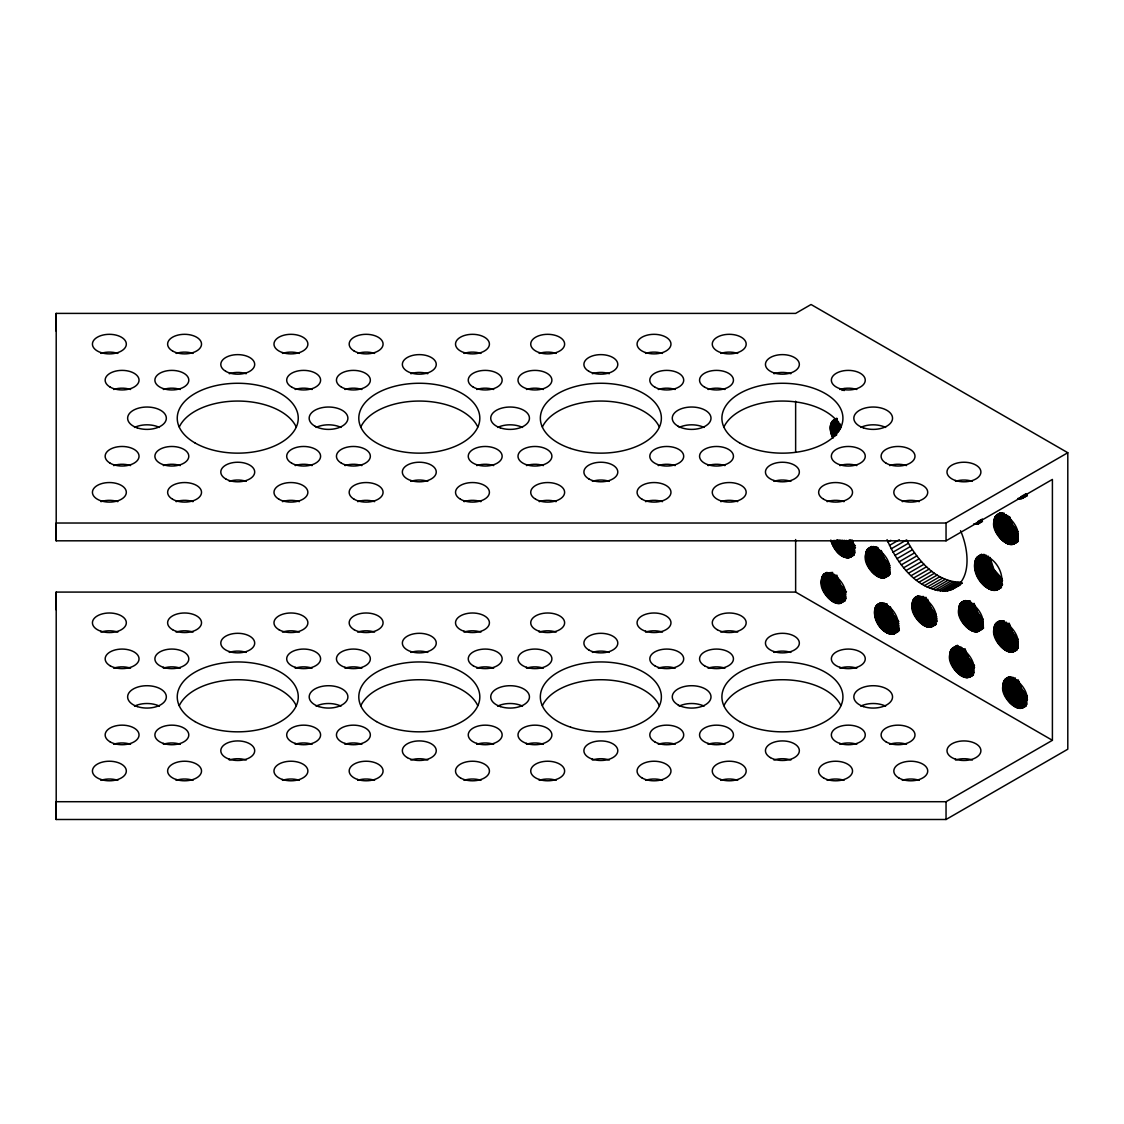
<?xml version="1.0" encoding="UTF-8"?>
<svg xmlns="http://www.w3.org/2000/svg" width="1124" height="1124" viewBox="0 0 1124 1124"><rect width="100%" height="100%" fill="white"/><g stroke="black" fill="none" stroke-linecap="round" stroke-linejoin="round"><path stroke-width="1.5" d="M56.2 819.494L56.2 592.081L795.637 592.081L1052.401 740.309L1052.401 479.414L946.043 540.813L56.2 540.813L56.2 523.025L946.043 523.025L1067.8 452.733L1067.8 749.202L946.043 819.494L56.2 819.494L56.2 801.707L946.043 801.707L1052.401 740.309M56.2 540.813L56.2 313.399L795.637 313.399L811.05 304.506L1067.8 452.733M978.582 556.001C994.164 551.996 1009.774 579.225 997.199 589.917C981.14 592.91 965.066 563.194 981.378 554.385M821.265 581.319C824.159 561.396 848.002 582.583 845.22 594.989C842.326 614.912 818.497 593.739 821.265 581.319L833.868 574.041M1002.819 686.146C1005.713 666.223 1029.542 687.396 1026.774 699.802C1023.88 719.739 1000.037 698.552 1002.819 686.146L1015.422 678.868M865.438 555.776C868.402 535.895 892.189 557.125 889.407 569.517C886.443 589.412 862.656 568.168 865.438 555.776L878.041 548.498M958.631 609.587C961.596 589.693 985.383 610.936 982.601 623.328C979.636 643.209 955.85 621.979 958.631 609.587L971.234 602.309M833.01 438.219C829.498 431.953 828.079 420.98 836.846 418.283M850.98 556.858C856.095 552.755 854.24 544.971 851.936 539.801M894.62 633.683C881.09 636.577 867.967 613.76 878.223 604.038C891.683 601.27 904.286 623.103 895.154 633.374M949.639 655.053C953.236 635.538 976.517 657.231 973.595 669.497C969.998 689.012 946.731 667.319 949.639 655.053L962.242 647.775M993.813 521.873C997.536 502.428 1020.704 524.206 1017.768 536.429C1014.059 555.888 990.89 534.111 993.813 521.873L1006.43 514.595M993.813 629.482C997.536 610.037 1020.704 631.814 1017.768 644.052C1014.059 663.497 990.89 641.72 993.813 629.482L1006.43 622.204M912.042 604.543C915.807 585.112 938.933 606.918 935.997 619.141C932.232 638.572 909.105 616.767 912.042 604.543L924.645 597.266M844.869 388.595L844.11 390.618M982.236 518.951L978.849 523.644L973.637 523.981M1026.212 494.124L1023.051 498.129L1017.838 498.48M887.047 539.632C897.331 563.925 918.111 592.306 947.406 590.859C973.159 584.157 969 549.552 960.528 530.711M841.89 390.421L844.7 388.806M832.547 420.994L836.748 418.578M832.125 421.472L836.326 419.041M831.746 421.992L837.338 418.76M831.395 422.582L837.001 419.336M831.1 423.2L836.706 419.969M830.847 423.874L836.453 420.643M830.636 424.591L837.633 420.545M830.467 425.336L837.478 421.289M830.355 426.122L837.352 422.09M830.285 426.951L838.687 422.104M830.257 427.808L838.659 422.961M830.285 428.694L838.687 423.832M830.355 429.593L840.162 423.931M830.467 430.52L840.274 424.858M830.636 431.461L840.443 425.799M830.847 432.417L840.654 426.769M831.1 433.386L840.907 427.724M831.395 434.356L839.811 429.508M831.746 435.325L838.743 431.293M832.125 436.295L836.326 433.878M832.547 437.264L836.748 434.833M850.446 557.167C841.23 559.822 834.078 549.552 831.395 541.965L834.205 540.349M831.746 542.948L837.338 539.703M832.125 543.918L839.122 539.871M832.547 544.873L840.949 540.026M833.01 545.828L842.817 540.166M833.502 546.77L844.714 540.293M834.036 547.683L846.639 540.419M834.598 548.596L850.011 539.703L854.661 545.126L839.263 554.02M835.202 549.467L850.601 540.574M835.82 550.31L851.233 541.417M836.467 551.125L851.88 542.232M837.141 551.912L852.54 543.018M837.83 552.657L853.242 543.763M838.546 553.359L853.945 544.466M839.993 554.638L855.406 545.744M840.738 555.2L854.746 547.107M841.497 555.72L855.49 547.627M842.241 556.169L854.844 548.891M843 556.577L854.198 550.114M843.745 556.928L854.942 550.465M844.489 557.223L854.296 551.561M845.22 557.462L855.027 551.8M845.951 557.63L854.352 552.783M846.653 557.757L855.055 552.896M847.341 557.799L854.352 553.767M848.016 557.799L853.622 554.568M848.662 557.729L854.268 554.497M849.28 557.602L853.481 555.172M849.885 557.406L854.268 554.877M823.962 574.041L826.772 572.425M868.164 548.526L871.465 546.531M823.513 574.476L826.309 572.861M867.278 549.425L871.901 546.517M823.091 574.954L827.292 572.523M822.712 575.488L826.913 573.057M866.899 549.959L872.505 546.714M822.375 576.064L827.981 572.833M866.562 550.535L873.573 546.489M822.08 576.696L829.076 572.65M866.267 551.153L873.264 547.121M821.827 577.371L830.229 572.523M866.014 551.828L874.416 546.981M821.616 578.087L831.423 572.425M865.803 552.544L875.61 546.882M821.461 578.846L832.659 572.369M865.649 553.303L876.846 546.84M821.349 579.633L832.547 573.17M865.536 554.09L876.734 547.627M821.279 580.462L832.491 573.999M865.466 554.919L878.069 547.641M887.974 541.951L890.784 540.321M865.466 556.661L878.069 549.383M821.293 582.204L833.896 574.926M821.363 583.117L835.371 575.024M865.536 557.574L879.544 549.481M821.489 584.044L836.888 575.151M865.663 558.502L879.671 550.409M889.52 545.393L899.326 539.731M865.831 559.443L881.23 550.549L884.124 558.235L889.885 565.47L874.486 574.364M821.658 584.986L837.057 576.092L840.499 584.705L845.74 590.999L830.341 599.893M866.042 560.398L881.441 551.505M821.869 585.941L837.282 577.048M822.136 586.911L837.535 578.017M866.295 561.368L881.708 552.474M822.431 587.88L837.844 578.986M866.604 562.337L882.003 553.444M891.191 548.807L906.604 539.913C917.507 560.033 935.688 581.979 960.5 582.246L945.101 591.14M822.782 588.85L838.181 579.956M866.941 563.307L882.34 554.413M867.321 564.276L882.733 555.382M823.161 589.819L838.574 580.925M823.597 590.788L838.996 581.895M867.756 565.231L883.155 556.338M868.22 566.187L883.619 557.293M824.061 591.73L839.459 582.836M893.004 552.165L908.403 543.271M824.566 592.671L839.965 583.778M868.712 567.128L884.124 558.235M825.1 593.598L840.499 584.705M869.245 568.042L884.658 559.148M825.662 594.498L841.061 585.604M869.821 568.955L885.22 560.047M894.929 555.453L910.328 546.559M826.266 595.369L841.665 586.475M870.412 569.826L885.81 560.932M826.885 596.212L842.283 587.318M871.03 570.669L886.443 561.775M871.69 571.484L887.089 562.59M827.531 597.027L842.944 588.133M828.205 597.799L843.618 588.906M872.35 572.271L887.763 563.363M896.966 558.67L912.379 549.777M828.894 598.544L844.307 589.65M873.053 573.001L888.452 564.107M829.61 599.247L845.009 590.353M873.755 573.704L889.168 564.81M831.072 600.511L846.47 591.617M875.217 574.982L889.225 566.889M899.116 561.803L914.529 552.91M831.816 601.073L845.824 592.98M875.961 575.544L889.969 567.451M832.561 601.579L845.164 594.301M876.706 576.05L889.309 568.772M877.465 576.514L890.067 569.236M833.32 602.028L845.922 594.751M878.209 576.907L889.421 570.444M834.064 602.436L845.276 595.973M834.823 602.787L846.021 596.31M878.968 577.258L890.166 570.795M901.364 564.824L916.777 555.93M835.554 603.068L845.36 597.406M879.699 577.553L889.506 571.891M880.443 577.778L890.236 572.116M977.838 521.55L980.634 519.934M836.298 603.293L846.091 597.631M1020.648 496.864L1026.24 493.633M837.015 603.462L845.417 598.614M881.16 577.961L889.562 573.1M975.758 523.334L981.364 520.103M1018.569 498.649L1026.971 493.801M837.717 603.574L846.119 598.727M881.862 578.059L890.278 573.212M976.461 523.447L982.067 520.215M1019.271 498.761L1026.268 494.715M838.406 603.616L844.012 600.385M882.565 578.115L889.562 574.069M975.758 524.304L981.35 521.072M1019.96 498.803L1026.957 494.757M839.08 603.616L844.686 600.371M883.225 578.101L890.236 574.069M976.419 524.304L982.025 521.058M1020.634 498.789L1026.226 495.558M839.726 603.532L845.332 600.3M883.871 578.031L888.072 575.614M977.065 524.22L981.266 521.803M1021.28 498.719L1027.336 495.403M840.345 603.405L845.318 600.652M884.49 577.905L888.986 575.53M977.697 524.093L982.488 521.48M1021.899 498.578L1027.252 495.712M903.71 567.732L919.109 558.839M996.777 514.848L1000.079 512.881M995.85 515.691L1000.501 512.811M995.457 516.197L1001.062 512.966M995.091 516.759L1002.102 512.713M994.782 517.363L1001.779 513.317M994.501 518.009L1002.903 513.162M994.276 518.712L1004.083 513.05M994.094 519.443L1003.901 513.78M906.127 570.514L921.525 561.621M993.953 520.215L1003.76 514.553M993.869 521.03L1005.067 514.567M993.827 522.744L1006.43 515.466M993.869 523.644L1007.877 515.551M908.614 573.156L924.012 564.262M993.967 524.557L1007.975 516.478M994.122 525.498L1009.521 516.604L1012.26 524.29L1017.923 531.666L1002.51 540.56M994.304 526.439L1009.717 517.546M911.157 575.657L926.569 566.763M994.543 527.409L1009.942 518.515M994.824 528.378L1010.223 519.485M995.147 529.348L1010.56 520.454M995.513 530.317L1010.926 521.424M913.756 577.989L929.169 569.095M995.92 531.287L1011.319 522.393M996.37 532.242L1011.769 523.348M996.847 533.183L1012.26 524.29M916.397 580.167L931.796 571.273M997.367 534.125L1012.766 525.217M877.184 604.712L880.485 602.731M997.915 535.024L1013.328 526.13M876.313 605.597L880.935 602.703M875.919 606.131L881.525 602.886M875.582 606.707L882.579 602.661M998.505 535.909L1013.904 527.016M875.287 607.325L882.284 603.279M919.067 582.162L934.466 573.268M875.02 608L883.422 603.152M999.11 536.78L1014.522 527.887M874.809 608.716L884.616 603.054M874.655 609.461L884.447 603.799M999.756 537.609L1015.155 528.716M874.528 610.248L885.74 603.785M874.458 611.077L887.061 603.799M1000.416 538.396L1015.815 529.502M921.75 583.974L937.163 575.081M874.444 611.934L887.047 604.656M1001.091 539.169L1016.503 530.275M874.458 612.819L887.061 605.541M1001.793 539.885L1017.206 530.992M874.528 613.718L888.536 605.639M924.448 585.604L939.861 576.71M874.655 614.645L888.648 606.567M1003.24 541.192L1017.248 533.113M874.809 615.587L890.222 606.693L893.088 614.378L898.835 621.642L883.436 630.536M977.43 556.83L981.631 554.399M976.925 557.335L981.126 554.905M1003.985 541.782L1017.993 533.689M875.02 616.542L890.433 607.648M976.461 557.897L982.067 554.666M976.039 558.516L983.05 554.483M927.145 587.037L942.558 578.143M975.674 559.204L984.076 554.357M1004.73 542.316L1017.332 535.038M875.273 617.512L890.686 608.618M975.351 559.935L983.753 555.087M1005.474 542.808L1018.091 535.53M975.084 560.721L984.877 555.073M875.582 618.481L890.981 609.587M1006.233 543.229L1017.431 536.766M974.859 561.564L986.071 555.087M1006.978 543.609L1018.189 537.132M875.919 619.45L891.318 610.557M929.829 588.259L945.242 579.366M974.691 562.436L985.903 555.973M915.006 597.518L917.802 595.903M1007.736 543.918L1017.529 538.27M914.093 598.361L918.294 595.945M974.578 563.363L987.181 556.085M876.299 620.42L891.711 611.526M913.686 598.867L917.886 596.451M1008.467 544.185L1018.274 538.522M913.32 599.429L918.926 596.198M913.011 600.033L920.008 595.987M974.522 564.318L988.53 556.225M1009.197 544.381L1017.599 539.534M876.72 621.389L892.133 612.496M912.73 600.68L919.741 596.633M932.499 589.271L947.897 580.377M1009.914 544.522L1018.316 539.675M974.522 565.302L988.516 557.223M912.505 601.382L920.907 596.521M1010.616 544.606L1017.613 540.56M1011.291 544.62L1018.288 540.574M877.184 622.345L892.582 613.451M912.323 602.113L922.116 596.451M1011.951 544.578L1017.543 541.346M974.564 566.327L989.977 557.434L993.869 569.404L1002.243 578.86L986.844 587.754M1012.584 544.48L1018.189 541.234M1013.188 544.311L1018.105 541.445M912.182 602.886L923.38 596.423M1014.312 543.805L1017.108 542.189M877.675 623.286L893.088 614.378M935.126 590.086L950.525 581.192M974.677 567.367L990.075 558.473M912.084 603.7L923.296 597.223M878.209 624.199L893.622 615.306M974.831 568.435L990.23 559.541M912.042 605.414L926.05 597.322M937.711 590.676L953.11 581.782M878.771 625.099L894.184 616.205M975.042 569.531L990.441 560.637M912.098 606.3L926.106 598.221M879.375 625.984L894.774 617.09M975.295 570.627L990.708 561.733M912.196 607.227L926.19 599.134M940.24 591.055L955.639 582.162M879.994 626.827L895.406 617.933M912.337 608.154L927.736 599.261L927.932 600.216L912.519 609.11M975.604 571.723L991.017 562.829M942.699 591.21L958.112 582.316M880.64 627.642L896.053 618.748M975.969 572.833L991.382 563.939M912.758 610.065L928.171 601.171L930.981 607.887L935.407 613.662L919.994 622.556M881.314 628.428L896.713 619.535M976.377 573.942L991.789 565.049M947.406 590.859L961.413 582.78M913.039 611.034L928.438 602.141M882.003 629.173L897.416 620.279M959.025 584.719L961.835 583.089M949.625 590.367L962.228 583.089M957.395 586.25L960.205 584.635M976.84 575.052L992.239 566.159M913.362 612.004L928.761 603.11M951.733 589.65L959.84 585.168M882.705 629.876L898.118 620.982M977.332 576.148L992.745 567.255M913.728 612.987L929.126 604.08M884.166 631.154L898.174 623.061M914.135 613.943L929.534 605.049M977.88 577.23L993.293 568.337M884.911 631.716L898.919 623.623M914.571 614.898L929.984 606.005M978.47 578.298L993.869 569.404M885.656 632.222L898.273 624.944M915.062 615.854L930.461 606.96M886.414 632.686L899.017 625.408M979.088 579.338L994.501 570.444M887.173 633.093L898.371 626.63M915.568 616.781L930.981 607.887M887.918 633.444L899.116 626.981M979.749 580.363L995.161 571.47M916.13 617.694L931.529 608.801M888.663 633.739L898.469 628.077M889.393 633.978L899.2 628.316M980.451 581.347L995.85 572.453M916.706 618.579L932.105 609.686M890.124 634.147L898.526 629.299M890.826 634.273L899.228 629.412M981.168 582.302L996.566 573.409M891.515 634.315L898.526 630.283M917.31 619.436L932.723 610.543M892.189 634.315L899.186 630.269M892.835 634.245L899.341 630.494M893.454 634.119L897.95 631.758M981.926 583.216L997.325 574.322M917.957 620.265L933.356 611.372M918.617 621.066L934.016 612.173M982.699 584.101L998.098 575.207M919.291 621.825L934.704 612.931M983.5 584.93L998.899 576.036M984.315 585.716L999.714 576.823M920.711 623.23L936.123 614.336M985.144 586.447L1000.543 577.553M921.441 623.862L935.449 615.783M985.987 587.121L1001.386 578.228M922.186 624.452L936.194 616.374M961.357 602.323L964.167 600.708M960.486 603.223L964.687 600.806M922.93 624.986L936.938 616.907M960.093 603.757L965.699 600.525M959.756 604.333L965.361 601.101M987.701 588.316L1001.709 580.223M923.689 625.478L936.292 618.2M959.46 604.965L966.471 600.918M924.434 625.913L937.037 618.636M959.208 605.639L967.609 600.792M988.558 588.821L1002.566 580.729M958.997 606.356L968.804 600.694M925.192 626.279L936.39 619.816M958.842 607.115L970.04 600.638M989.415 589.257L1002.018 581.979M925.937 626.602L937.135 620.139M958.73 607.901L969.928 601.438M990.272 589.622L1001.47 583.159M926.668 626.869L936.475 621.207M958.66 608.73L969.857 602.253M991.115 589.931L1002.327 583.468M927.398 627.066L937.205 621.403M991.958 590.17L1001.751 584.522M928.115 627.206L935.112 623.16M928.817 627.29L935.814 623.244M992.773 590.353L1002.58 584.691M929.492 627.304L935.098 624.073M958.66 610.472L971.262 603.195M993.574 590.451L1001.976 585.604M930.152 627.262L935.758 624.031M930.784 627.164L936.39 623.932M994.347 590.479L1001.358 586.447M931.979 626.785L936.18 624.354M958.73 611.372L972.738 603.293M995.105 590.451L1000.711 587.206M995.836 590.339L1001.442 587.107M996.538 590.17L1000.739 587.74M997.199 589.917L1001.4 587.501M958.856 612.299L974.255 603.405M959.025 613.24L974.424 604.347L977.852 612.959L983.079 619.282L967.68 628.176M959.236 614.21L974.634 605.316M959.489 615.165L974.901 606.272M959.798 616.135L975.196 607.241M960.135 617.104L975.548 608.21M960.528 618.074L975.927 609.18M960.95 619.043L976.349 610.149M961.413 619.998L976.812 611.105M961.905 620.94L977.318 612.046M962.439 621.853L977.852 612.959M963.015 622.752L978.414 613.859M963.605 623.623L979.018 614.73M964.237 624.48L979.636 615.587M964.884 625.295L980.283 616.402M965.558 626.068L980.957 617.174M966.247 626.813L981.645 617.919M966.949 627.515L982.362 618.622M968.41 628.78L982.418 620.701M969.155 629.342L983.163 621.263M969.9 629.861L982.502 622.584M970.658 630.311L983.261 623.033M971.403 630.719L982.615 624.256M972.162 631.07L983.36 624.593M972.906 631.351L982.699 625.703M973.637 631.59L983.444 625.928M974.353 631.758L982.755 626.911M975.07 631.871L983.472 627.023M975.758 631.927L982.755 627.88M976.419 631.913L983.43 627.866M977.065 631.843L983.556 628.063M977.697 631.702L982.488 629.089M952.562 647.986L956.988 645.513M996.777 622.457L999.573 620.841M951.649 648.843L957.592 645.345M995.85 623.314L1000.051 620.884M951.241 649.363L956.847 646.131M995.457 623.806L999.658 621.389M950.89 649.925L957.901 645.879M995.091 624.368L1000.697 621.136M950.581 650.529L957.578 646.483M994.782 624.972L1001.779 620.926M950.314 651.189L958.716 646.328M994.501 625.632L1002.903 620.771M950.075 651.878L958.491 647.031M994.276 626.321L1004.083 620.659M994.094 627.052L1003.901 621.403M949.906 652.623L959.699 646.96M949.766 653.395L960.978 646.932M993.953 627.838L1003.76 622.176M949.682 654.21L960.88 647.747M993.869 628.639L1005.067 622.176M949.654 655.924L962.256 648.66M993.827 630.353L1006.43 623.075M993.869 631.252L1007.877 623.174M949.696 656.823L963.704 648.745M949.808 657.751L965.207 648.857M993.967 632.18L1009.38 623.272M949.949 658.692L965.361 649.798L968.115 657.484L973.791 664.832L958.393 673.726M994.122 633.107L1009.521 624.213L1012.26 631.913L1017.923 639.289L1002.51 648.183M950.145 659.633L965.558 650.74M994.304 634.062L1009.717 625.169M950.384 660.603L965.797 651.709M994.543 635.018L1009.942 626.124M950.665 661.572L966.078 652.679M994.824 635.987L1010.223 627.094M995.147 636.957L1010.56 628.063M951.002 662.542L966.401 653.648M951.368 663.511L966.766 654.618M995.513 637.926L1010.926 629.033M951.775 664.481L967.174 655.587M995.92 638.896L1011.319 630.002M952.225 665.436L967.624 656.542M996.37 639.851L1011.769 630.957M952.702 666.377L968.115 657.484M996.847 640.806L1012.26 631.913M953.236 667.305L968.635 658.411M997.367 641.734L1012.766 632.84M953.784 668.218L969.183 659.324M997.915 642.647L1013.328 633.753M954.374 669.103L969.773 660.209M998.505 643.532L1013.904 634.639M999.11 644.389L1014.522 635.496M954.979 669.96L970.391 661.067M955.625 670.789L971.024 661.896M999.756 645.218L1015.155 636.324M956.285 671.576L971.684 662.682M1000.416 646.019L1015.815 637.125M1001.091 646.778L1016.503 637.884M956.974 672.335L972.372 663.441M1001.793 647.494L1017.206 638.601M957.676 673.051L973.075 664.158M1003.24 648.815L1017.248 640.722M959.123 674.358L974.522 665.464M959.854 674.948L973.862 666.855M1003.985 649.391L1017.993 641.312M960.613 675.482L974.606 667.389M1004.73 649.925L1017.332 642.661M961.357 675.96L973.96 668.682M1005.474 650.417L1018.091 643.139M962.116 676.381L973.314 669.918M1006.233 650.852L1017.431 644.375M962.861 676.746L974.072 670.283M1006.978 651.217L1018.189 644.755M963.605 677.069L973.412 671.407M1007.736 651.541L1017.529 645.879M964.35 677.322L974.143 671.66M1008.467 651.794L1018.274 646.131M965.08 677.519L973.482 672.672M1009.197 652.004L1017.599 647.143M965.783 677.646L974.185 672.798M1009.914 652.131L1018.316 647.284M966.485 677.73L973.482 673.683M1010.616 652.215L1017.613 648.169M967.16 677.744L972.766 674.512M1011.291 652.229L1018.288 648.197M1011.951 652.187L1016.152 649.77M967.82 677.688L973.426 674.456M1012.584 652.089L1016.784 649.658M969.057 677.421L973.482 674.934M1013.188 651.92L1016.56 650.079M969.633 677.182L972.977 675.285M1014.312 651.414L1017.108 649.798M1005.516 678.868L1008.818 676.873M1005.053 679.289L1009.254 676.859M1004.645 679.767L1008.846 677.336M1004.266 680.301L1009.858 677.069M1003.929 680.877L1010.926 676.845M1003.634 681.509L1010.631 677.463M1003.381 682.184L1011.783 677.336M1003.17 682.9L1012.977 677.238M1003.015 683.659L1012.808 677.997M1002.903 684.46L1014.101 677.983M1002.833 685.289L1015.436 678.011M1002.847 687.031L1015.45 679.753M1002.917 687.93L1016.925 679.851M1003.044 688.857L1018.442 679.964M1003.212 689.813L1018.611 680.905L1021.519 688.605L1026.563 695.166L1011.164 704.06M1003.423 690.768L1018.822 681.875M1003.676 691.724L1019.089 682.83M1003.985 692.693L1019.384 683.799M1004.336 693.677L1019.735 684.783M1004.716 694.646L1020.128 685.752M1005.137 695.601L1020.55 686.708M1005.615 696.557L1021.014 687.663M1006.106 697.498L1021.519 688.605M1006.64 698.411L1022.053 689.518M1007.216 699.311L1022.615 690.417M1007.806 700.182L1023.219 691.288M1008.439 701.025L1023.838 692.131M1009.085 701.84L1024.484 692.946M1009.759 702.626L1025.158 693.733M1010.448 703.357L1025.861 694.463M1011.881 704.72L1027.294 695.826M1012.626 705.324L1026.619 697.245M1013.37 705.886L1027.364 697.793M1014.115 706.392L1026.718 699.114M1014.86 706.856L1027.476 699.578M1015.618 707.249L1026.816 700.786M1016.363 707.6L1026.17 701.938M1017.108 707.881L1026.915 702.233M1017.838 708.12L1026.24 703.259M1018.569 708.289L1026.971 703.427M1019.271 708.387L1026.268 704.355M1019.96 708.443L1026.957 704.397M1020.634 708.429L1026.226 705.198M1021.28 708.359L1025.481 705.928M1021.899 708.218L1026.1 705.788M1023.051 707.769L1025.847 706.153M834.036 419.898L837.141 419.266M831.395 541.965L830.847 540.04M946.043 523.025L946.043 540.813M946.043 801.707L946.043 819.494M795.637 401.226L795.637 452.003M795.637 539.548L795.637 592.081M56.2 313.399L56.2 331.187M56.2 592.081L56.2 609.868M179.292 426.951A60.513 34.942 0 0 1 237.754 401.057A60.513 34.942 0 0 1 296.202 426.951M229.282 373.716A16.944 9.779 0 0 1 246.226 373.716M163.373 389.48A16.944 9.779 0 0 1 180.332 389.48M163.373 465.575A16.944 9.779 0 0 1 180.318 465.575M229.282 481.339A16.944 9.779 0 0 1 246.226 481.339M295.176 465.575A16.944 9.779 0 0 1 312.121 465.575M295.176 389.48A16.944 9.779 0 0 1 312.121 389.48M316.083 427.429A19.361 11.184 0 0 1 340.979 427.429M134.529 427.429A19.361 11.184 0 0 1 159.425 427.429M100.907 353.414A16.944 9.779 0 0 1 117.851 353.414M100.907 501.641A16.944 9.779 0 0 1 117.851 501.641M357.657 501.641A16.944 9.779 0 0 1 374.601 501.641M357.657 353.414A16.944 9.779 0 0 1 374.601 353.414M360.846 426.951A60.513 34.942 0 0 1 419.308 401.057A60.513 34.942 0 0 1 477.756 426.951M410.836 373.716A16.944 9.779 0 0 1 427.78 373.716M344.928 389.48A16.944 9.779 0 0 1 361.872 389.48M344.928 465.575A16.944 9.779 0 0 1 361.872 465.575M410.836 481.339A16.944 9.779 0 0 1 427.78 481.339M476.731 465.575A16.944 9.779 0 0 1 493.675 465.575M476.731 389.48A16.944 9.779 0 0 1 493.675 389.48M497.623 427.429A19.361 11.184 0 0 1 522.534 427.429M282.461 353.414A16.944 9.779 0 0 1 299.406 353.414M282.447 501.641A16.944 9.779 0 0 1 299.406 501.641M539.211 501.641A16.944 9.779 0 0 1 556.155 501.641M539.211 353.414A16.944 9.779 0 0 1 556.155 353.414M542.4 426.951A60.513 34.942 0 0 1 600.848 401.057A60.513 34.942 0 0 1 659.31 426.951M592.376 373.716A16.944 9.779 0 0 1 609.32 373.716M526.482 389.48A16.944 9.779 0 0 1 543.426 389.48M526.482 465.575A16.944 9.779 0 0 1 543.426 465.575M592.376 481.339A16.944 9.779 0 0 1 609.32 481.339M464.001 353.414A16.944 9.779 0 0 1 480.946 353.414M464.001 501.641A16.944 9.779 0 0 1 480.946 501.641M113.622 465.575A16.944 9.779 0 0 1 130.567 465.575M113.622 389.48A16.944 9.779 0 0 1 130.567 389.48M176.103 501.641A16.944 9.779 0 0 1 193.047 501.641M176.103 353.414A16.944 9.779 0 0 1 193.047 353.414M658.285 465.575A16.944 9.779 0 0 1 675.229 465.575M658.285 389.48A16.944 9.779 0 0 1 675.229 389.48M679.177 427.429A19.361 11.184 0 0 1 704.074 427.429M720.751 501.641A16.944 9.779 0 0 1 737.695 501.641M720.751 353.414A16.944 9.779 0 0 1 737.709 353.414M773.93 373.716A16.944 9.779 0 0 1 790.875 373.716M708.036 389.48A16.944 9.779 0 0 1 724.98 389.48M708.036 465.575A16.944 9.779 0 0 1 724.98 465.575M773.93 481.339A16.944 9.779 0 0 1 790.875 481.339M839.825 465.575A16.944 9.779 0 0 1 856.783 465.575M860.731 427.429A19.361 11.184 0 0 1 885.628 427.429M645.555 353.414A16.944 9.779 0 0 1 662.5 353.414M645.555 501.641A16.944 9.779 0 0 1 662.5 501.641M902.305 501.641A16.944 9.779 0 0 1 919.249 501.641M889.59 465.575A16.944 9.779 0 0 1 906.534 465.575M955.484 481.339A16.944 9.779 0 0 1 972.429 481.339M827.109 501.641A16.944 9.779 0 0 1 844.054 501.641M723.954 426.951A60.513 34.942 0 0 1 782.402 401.057A60.513 34.942 0 0 1 840.864 426.951M839.839 389.48A16.944 9.779 0 0 1 856.783 389.48M773.93 652.412A16.944 9.779 0 0 1 790.875 652.412M708.036 668.162A16.944 9.779 0 0 1 724.98 668.162M708.036 744.257A16.944 9.779 0 0 1 724.98 744.257M773.93 760.021A16.944 9.779 0 0 1 790.875 760.021M176.103 632.095A16.944 9.779 0 0 1 193.047 632.095M658.285 744.257A16.944 9.779 0 0 1 675.229 744.257M658.285 668.162A16.944 9.779 0 0 1 675.229 668.162M679.177 706.125A19.361 11.184 0 0 1 704.074 706.125M720.751 780.323A16.944 9.779 0 0 1 737.695 780.323M542.4 705.647A60.513 34.942 0 0 1 600.848 679.739A60.513 34.942 0 0 1 659.31 705.647M592.376 652.412A16.944 9.779 0 0 1 609.32 652.412M526.482 668.162A16.944 9.779 0 0 1 543.426 668.162M526.482 744.257A16.944 9.779 0 0 1 543.426 744.257M592.376 760.021A16.944 9.779 0 0 1 609.32 760.021M645.555 632.095A16.944 9.779 0 0 1 662.5 632.095M645.555 780.323A16.944 9.779 0 0 1 662.5 780.323M902.305 780.323A16.944 9.779 0 0 1 919.249 780.323M889.59 744.257A16.944 9.779 0 0 1 906.534 744.257M955.484 760.021A16.944 9.779 0 0 1 972.429 760.021M827.109 780.323A16.944 9.779 0 0 1 844.054 780.323M723.954 705.647A60.513 34.942 0 0 1 782.402 679.739A60.513 34.942 0 0 1 840.864 705.647M295.176 668.162A16.944 9.779 0 0 1 312.121 668.162M163.373 744.257A16.944 9.779 0 0 1 180.318 744.257M229.282 760.021A16.944 9.779 0 0 1 246.226 760.021M464.001 632.095A16.944 9.779 0 0 1 480.946 632.095M464.001 780.323A16.944 9.779 0 0 1 480.946 780.323M113.622 744.257A16.944 9.779 0 0 1 130.567 744.257M113.622 668.162A16.944 9.779 0 0 1 130.567 668.162M176.103 780.323A16.944 9.779 0 0 1 193.047 780.323M720.751 632.095A16.944 9.779 0 0 1 737.709 632.095M316.083 706.125A19.361 11.184 0 0 1 340.979 706.125M134.529 706.125A19.361 11.184 0 0 1 159.425 706.125M100.907 632.095A16.944 9.779 0 0 1 117.851 632.095M100.907 780.323A16.944 9.779 0 0 1 117.851 780.323M357.657 780.323A16.944 9.779 0 0 1 374.601 780.323M357.657 632.095A16.944 9.779 0 0 1 374.601 632.095M410.836 652.412A16.944 9.779 0 0 1 427.78 652.412M344.928 668.162A16.944 9.779 0 0 1 361.872 668.162M295.176 744.257A16.944 9.779 0 0 1 312.121 744.257M497.623 706.125A19.361 11.184 0 0 1 522.534 706.125M282.461 632.095A16.944 9.779 0 0 1 299.406 632.095M282.447 780.323A16.944 9.779 0 0 1 299.406 780.323M539.211 780.323A16.944 9.779 0 0 1 556.155 780.323M539.211 632.095A16.944 9.779 0 0 1 556.155 632.095M344.928 744.257A16.944 9.779 0 0 1 361.872 744.257M410.836 760.021A16.944 9.779 0 0 1 427.78 760.021M476.731 744.257A16.944 9.779 0 0 1 493.675 744.257M476.731 668.162A16.944 9.779 0 0 1 493.675 668.162M179.292 705.647A60.513 34.942 0 0 1 237.754 679.739A60.513 34.942 0 0 1 296.202 705.647M229.282 652.398A16.944 9.779 0 0 1 246.226 652.398M163.373 668.162A16.944 9.779 0 0 1 180.332 668.162M360.846 705.647A60.513 34.942 0 0 1 419.308 679.739A60.513 34.942 0 0 1 477.756 705.647M839.825 744.257A16.944 9.779 0 0 1 856.783 744.257M860.731 706.125A19.361 11.184 0 0 1 885.628 706.125M839.839 668.162A16.944 9.779 0 0 1 856.783 668.162M194.958 442.912A60.513 34.942 0 0 0 296.202 427.246A60.513 34.942 0 0 0 222.088 384.464A60.513 34.942 0 0 0 194.958 442.912M225.769 371.327A16.944 9.779 0 0 0 254.122 366.93A16.944 9.779 0 0 0 233.37 354.959A16.944 9.779 0 0 0 225.769 371.327M163.373 388.637A16.944 9.779 0 0 0 188.804 380.165A16.944 9.779 0 0 0 163.373 371.693A16.944 9.779 0 0 0 163.373 388.637M163.373 464.732A16.944 9.779 0 0 0 188.79 456.26A16.944 9.779 0 0 0 163.373 447.788A16.944 9.779 0 0 0 163.373 464.732M225.769 478.936A16.944 9.779 0 0 0 254.122 474.553A16.944 9.779 0 0 0 233.37 462.568A16.944 9.779 0 0 0 225.769 478.936M291.664 463.172A16.944 9.779 0 0 0 320.017 458.789A16.944 9.779 0 0 0 299.265 446.804A16.944 9.779 0 0 0 291.664 463.172M291.664 387.077A16.944 9.779 0 0 0 320.017 382.694A16.944 9.779 0 0 0 299.265 370.709A16.944 9.779 0 0 0 291.664 387.077M314.832 426.122A19.361 11.184 0 0 0 347.232 421.107A19.361 11.184 0 0 0 323.515 407.408A19.361 11.184 0 0 0 314.832 426.122M137.297 427.893A19.361 11.184 0 0 0 166.338 418.212A19.361 11.184 0 0 0 137.297 408.532A19.361 11.184 0 0 0 137.297 427.893M100.907 352.571A16.944 9.779 0 0 0 126.324 344.099A16.944 9.779 0 0 0 100.907 335.626A16.944 9.779 0 0 0 100.907 352.571M100.907 500.798A16.944 9.779 0 0 0 126.324 492.326A16.944 9.779 0 0 0 100.907 483.854A16.944 9.779 0 0 0 100.907 500.798M354.144 499.253A16.944 9.779 0 0 0 382.497 494.855A16.944 9.779 0 0 0 361.745 482.884A16.944 9.779 0 0 0 354.144 499.253M354.144 351.011A16.944 9.779 0 0 0 382.497 346.628A16.944 9.779 0 0 0 361.745 334.643A16.944 9.779 0 0 0 354.144 351.011M389.044 448.462A60.513 34.942 0 0 0 479.822 418.212A60.513 34.942 0 0 0 389.044 387.949A60.513 34.942 0 0 0 389.044 448.462M410.836 372.873A16.944 9.779 0 0 0 436.252 364.401A16.944 9.779 0 0 0 410.836 355.929A16.944 9.779 0 0 0 410.836 372.873M341.415 387.077A16.944 9.779 0 0 0 369.768 382.694A16.944 9.779 0 0 0 349.016 370.709A16.944 9.779 0 0 0 341.415 387.077M341.415 463.172A16.944 9.779 0 0 0 369.768 458.789A16.944 9.779 0 0 0 349.016 446.804A16.944 9.779 0 0 0 341.415 463.172M410.836 480.496A16.944 9.779 0 0 0 436.252 472.024A16.944 9.779 0 0 0 410.836 463.538A16.944 9.779 0 0 0 410.836 480.496M476.731 464.732A16.944 9.779 0 0 0 502.147 456.26A16.944 9.779 0 0 0 476.731 447.788A16.944 9.779 0 0 0 476.731 464.732M473.218 387.077A16.944 9.779 0 0 0 501.571 382.694A16.944 9.779 0 0 0 480.819 370.709A16.944 9.779 0 0 0 473.218 387.077M500.391 427.893A19.361 11.184 0 0 0 529.446 418.212A19.361 11.184 0 0 0 500.391 408.532A19.361 11.184 0 0 0 500.391 427.893M282.461 352.571A16.944 9.779 0 0 0 307.878 344.099A16.944 9.779 0 0 0 282.461 335.626A16.944 9.779 0 0 0 282.461 352.571M278.949 499.239A16.944 9.779 0 0 0 307.288 494.855A16.944 9.779 0 0 0 286.536 482.884A16.944 9.779 0 0 0 278.949 499.239M535.698 499.253A16.944 9.779 0 0 0 564.051 494.855A16.944 9.779 0 0 0 543.299 482.884A16.944 9.779 0 0 0 535.698 499.253M539.211 352.571A16.944 9.779 0 0 0 564.627 344.099A16.944 9.779 0 0 0 539.211 335.626A16.944 9.779 0 0 0 539.211 352.571M570.599 448.462A60.513 34.942 0 0 0 661.376 418.212A60.513 34.942 0 0 0 570.599 387.949A60.513 34.942 0 0 0 570.599 448.462M588.878 371.327A16.944 9.779 0 0 0 617.216 366.93A16.944 9.779 0 0 0 596.465 354.959A16.944 9.779 0 0 0 588.878 371.327M526.482 388.637A16.944 9.779 0 0 0 551.898 380.165A16.944 9.779 0 0 0 526.482 371.693A16.944 9.779 0 0 0 526.482 388.637M526.482 464.732A16.944 9.779 0 0 0 551.898 456.26A16.944 9.779 0 0 0 526.482 447.788A16.944 9.779 0 0 0 526.482 464.732M588.878 478.936A16.944 9.779 0 0 0 617.216 474.553A16.944 9.779 0 0 0 596.465 462.568A16.944 9.779 0 0 0 588.878 478.936M464.001 352.571A16.944 9.779 0 0 0 489.418 344.099A16.944 9.779 0 0 0 464.001 335.626A16.944 9.779 0 0 0 464.001 352.571M460.489 499.239A16.944 9.779 0 0 0 488.842 494.855A16.944 9.779 0 0 0 468.09 482.884A16.944 9.779 0 0 0 460.489 499.239M110.124 463.172A16.944 9.779 0 0 0 138.463 458.789A16.944 9.779 0 0 0 117.711 446.804A16.944 9.779 0 0 0 110.124 463.172M110.124 387.077A16.944 9.779 0 0 0 138.463 382.694A16.944 9.779 0 0 0 117.711 370.709A16.944 9.779 0 0 0 110.124 387.077M172.59 499.239A16.944 9.779 0 0 0 200.943 494.855A16.944 9.779 0 0 0 180.191 482.884A16.944 9.779 0 0 0 172.59 499.239M172.59 351.011A16.944 9.779 0 0 0 200.943 346.628A16.944 9.779 0 0 0 180.191 334.643A16.944 9.779 0 0 0 172.59 351.011M658.285 464.732A16.944 9.779 0 0 0 683.701 456.26A16.944 9.779 0 0 0 658.285 447.788A16.944 9.779 0 0 0 658.285 464.732M654.772 387.077A16.944 9.779 0 0 0 683.125 382.694A16.944 9.779 0 0 0 662.373 370.709A16.944 9.779 0 0 0 654.772 387.077M677.941 426.122A19.361 11.184 0 0 0 710.34 421.107A19.361 11.184 0 0 0 686.624 407.408A19.361 11.184 0 0 0 677.941 426.122M720.751 500.798A16.944 9.779 0 0 0 746.167 492.326A16.944 9.779 0 0 0 720.751 483.854A16.944 9.779 0 0 0 720.751 500.798M720.751 352.571A16.944 9.779 0 0 0 746.181 344.099A16.944 9.779 0 0 0 720.751 335.626A16.944 9.779 0 0 0 720.751 352.571M773.93 372.873A16.944 9.779 0 0 0 799.347 364.401A16.944 9.779 0 0 0 773.93 355.929A16.944 9.779 0 0 0 773.93 372.873M704.523 387.077A16.944 9.779 0 0 0 732.876 382.694A16.944 9.779 0 0 0 712.124 370.709A16.944 9.779 0 0 0 704.523 387.077M708.036 464.732A16.944 9.779 0 0 0 733.452 456.26A16.944 9.779 0 0 0 708.036 447.788A16.944 9.779 0 0 0 708.036 464.732M773.93 480.496A16.944 9.779 0 0 0 799.347 472.024A16.944 9.779 0 0 0 773.93 463.552A16.944 9.779 0 0 0 773.93 480.496M839.825 464.732A16.944 9.779 0 0 0 865.255 456.26A16.944 9.779 0 0 0 839.825 447.788A16.944 9.779 0 0 0 839.825 464.732M863.499 427.893A19.361 11.184 0 0 0 892.54 418.212A19.361 11.184 0 0 0 863.499 408.532A19.361 11.184 0 0 0 863.499 427.893M645.555 352.571A16.944 9.779 0 0 0 670.972 344.099A16.944 9.779 0 0 0 645.555 335.626A16.944 9.779 0 0 0 645.555 352.571M642.043 499.239A16.944 9.779 0 0 0 670.396 494.855A16.944 9.779 0 0 0 649.644 482.884A16.944 9.779 0 0 0 642.043 499.239M902.305 500.798A16.944 9.779 0 0 0 927.721 492.326A16.944 9.779 0 0 0 902.305 483.854A16.944 9.779 0 0 0 902.305 500.798M886.077 463.172A16.944 9.779 0 0 0 914.416 458.789A16.944 9.779 0 0 0 893.664 446.804A16.944 9.779 0 0 0 886.077 463.172M955.484 480.496A16.944 9.779 0 0 0 980.901 472.024A16.944 9.779 0 0 0 955.484 463.538A16.944 9.779 0 0 0 955.484 480.496M823.597 499.239A16.944 9.779 0 0 0 851.95 494.855A16.944 9.779 0 0 0 831.198 482.884A16.944 9.779 0 0 0 823.597 499.239M739.606 442.912A60.513 34.942 0 0 0 840.864 427.261A60.513 34.942 0 0 0 766.737 384.464A60.513 34.942 0 0 0 739.606 442.912M839.839 388.637A16.944 9.779 0 0 0 865.255 380.165A16.944 9.779 0 0 0 839.839 371.693A16.944 9.779 0 0 0 839.839 388.637M278.949 629.693A16.944 9.779 0 0 0 307.302 625.309A16.944 9.779 0 0 0 286.536 613.325A16.944 9.779 0 0 0 278.949 629.693M500.391 706.574A19.361 11.184 0 0 0 529.446 696.894A19.361 11.184 0 0 0 500.391 687.214A19.361 11.184 0 0 0 500.391 706.574M473.218 665.759A16.944 9.779 0 0 0 501.571 661.376A16.944 9.779 0 0 0 480.819 649.405A16.944 9.779 0 0 0 473.218 665.759M773.93 651.555A16.944 9.779 0 0 0 799.347 643.083A16.944 9.779 0 0 0 773.93 634.61A16.944 9.779 0 0 0 773.93 651.555M704.523 665.759A16.944 9.779 0 0 0 732.876 661.376A16.944 9.779 0 0 0 712.124 649.405A16.944 9.779 0 0 0 704.523 665.759M708.036 743.414A16.944 9.779 0 0 0 733.452 734.941A16.944 9.779 0 0 0 708.036 726.469A16.944 9.779 0 0 0 708.036 743.414M770.418 757.618A16.944 9.779 0 0 0 798.771 753.235A16.944 9.779 0 0 0 778.019 741.25A16.944 9.779 0 0 0 770.418 757.618M176.103 779.48A16.944 9.779 0 0 0 201.519 771.008A16.944 9.779 0 0 0 176.103 762.536A16.944 9.779 0 0 0 176.103 779.48M172.59 629.693A16.944 9.779 0 0 0 200.943 625.309A16.944 9.779 0 0 0 180.191 613.325A16.944 9.779 0 0 0 172.59 629.693M654.772 741.854A16.944 9.779 0 0 0 683.125 737.47A16.944 9.779 0 0 0 662.373 725.486A16.944 9.779 0 0 0 654.772 741.854M654.772 665.759A16.944 9.779 0 0 0 683.125 661.376A16.944 9.779 0 0 0 662.373 649.405A16.944 9.779 0 0 0 654.772 665.759M677.941 704.804A19.361 11.184 0 0 0 710.34 699.788A19.361 11.184 0 0 0 686.624 686.09A19.361 11.184 0 0 0 677.941 704.804M720.751 779.48A16.944 9.779 0 0 0 746.167 771.008A16.944 9.779 0 0 0 720.751 762.536A16.944 9.779 0 0 0 720.751 779.48M539.211 631.252A16.944 9.779 0 0 0 564.627 622.78A16.944 9.779 0 0 0 539.211 614.308A16.944 9.779 0 0 0 539.211 631.252M570.599 727.158A60.513 34.942 0 0 0 661.376 696.894A60.513 34.942 0 0 0 570.599 666.63A60.513 34.942 0 0 0 570.599 727.158M588.878 650.009A16.944 9.779 0 0 0 617.216 645.626A16.944 9.779 0 0 0 596.465 633.641A16.944 9.779 0 0 0 588.878 650.009M526.482 667.319A16.944 9.779 0 0 0 551.898 658.847A16.944 9.779 0 0 0 526.482 650.375A16.944 9.779 0 0 0 526.482 667.319M526.482 743.414A16.944 9.779 0 0 0 551.898 734.941A16.944 9.779 0 0 0 526.482 726.469A16.944 9.779 0 0 0 526.482 743.414M592.376 759.178A16.944 9.779 0 0 0 617.793 750.706A16.944 9.779 0 0 0 592.376 742.233A16.944 9.779 0 0 0 592.376 759.178M645.555 631.252A16.944 9.779 0 0 0 670.972 622.78A16.944 9.779 0 0 0 645.555 614.308A16.944 9.779 0 0 0 645.555 631.252M642.043 777.934A16.944 9.779 0 0 0 670.396 773.551A16.944 9.779 0 0 0 649.644 761.566A16.944 9.779 0 0 0 642.043 777.934M898.793 777.934A16.944 9.779 0 0 0 927.145 773.551A16.944 9.779 0 0 0 906.394 761.566A16.944 9.779 0 0 0 898.793 777.934M886.077 741.854A16.944 9.779 0 0 0 914.416 737.47A16.944 9.779 0 0 0 893.664 725.486A16.944 9.779 0 0 0 886.077 741.854M955.484 759.178A16.944 9.779 0 0 0 980.901 750.706A16.944 9.779 0 0 0 955.484 742.233A16.944 9.779 0 0 0 955.484 759.178M823.597 777.934A16.944 9.779 0 0 0 851.95 773.551A16.944 9.779 0 0 0 831.198 761.566A16.944 9.779 0 0 0 823.597 777.934M739.606 721.594A60.513 34.942 0 0 0 840.864 705.942A60.513 34.942 0 0 0 766.737 663.146A60.513 34.942 0 0 0 739.606 721.594M295.176 667.319A16.944 9.779 0 0 0 320.593 658.847A16.944 9.779 0 0 0 295.176 650.375A16.944 9.779 0 0 0 295.176 667.319M163.373 667.319A16.944 9.779 0 0 0 188.804 658.847A16.944 9.779 0 0 0 163.373 650.375A16.944 9.779 0 0 0 163.373 667.319M163.373 743.414A16.944 9.779 0 0 0 188.79 734.941A16.944 9.779 0 0 0 163.373 726.469A16.944 9.779 0 0 0 163.373 743.414M229.282 759.178A16.944 9.779 0 0 0 254.698 750.706A16.944 9.779 0 0 0 229.282 742.233A16.944 9.779 0 0 0 229.282 759.178M464.001 631.252A16.944 9.779 0 0 0 489.418 622.78A16.944 9.779 0 0 0 464.001 614.308A16.944 9.779 0 0 0 464.001 631.252M460.489 777.934A16.944 9.779 0 0 0 488.842 773.551A16.944 9.779 0 0 0 468.09 761.566A16.944 9.779 0 0 0 460.489 777.934M110.124 741.854A16.944 9.779 0 0 0 138.463 737.47A16.944 9.779 0 0 0 117.711 725.486A16.944 9.779 0 0 0 110.124 741.854M110.124 665.759A16.944 9.779 0 0 0 138.463 661.376A16.944 9.779 0 0 0 117.711 649.405A16.944 9.779 0 0 0 110.124 665.759M717.253 629.693A16.944 9.779 0 0 0 745.591 625.309A16.944 9.779 0 0 0 724.839 613.325A16.944 9.779 0 0 0 717.253 629.693M318.851 706.574A19.361 11.184 0 0 0 347.892 696.894A19.361 11.184 0 0 0 318.851 687.214A19.361 11.184 0 0 0 318.851 706.574M137.297 706.574A19.361 11.184 0 0 0 166.338 696.894A19.361 11.184 0 0 0 137.297 687.214A19.361 11.184 0 0 0 137.297 706.574M100.907 631.252A16.944 9.779 0 0 0 126.324 622.78A16.944 9.779 0 0 0 100.907 614.308A16.944 9.779 0 0 0 100.907 631.252M100.907 779.48A16.944 9.779 0 0 0 126.324 771.008A16.944 9.779 0 0 0 100.907 762.536A16.944 9.779 0 0 0 100.907 779.48M357.657 779.48A16.944 9.779 0 0 0 383.073 771.008A16.944 9.779 0 0 0 357.657 762.536A16.944 9.779 0 0 0 357.657 779.48M354.144 629.693A16.944 9.779 0 0 0 382.497 625.309A16.944 9.779 0 0 0 361.745 613.325A16.944 9.779 0 0 0 354.144 629.693M410.836 651.555A16.944 9.779 0 0 0 436.252 643.083A16.944 9.779 0 0 0 410.836 634.61A16.944 9.779 0 0 0 410.836 651.555M344.928 667.319A16.944 9.779 0 0 0 370.344 658.847A16.944 9.779 0 0 0 344.928 650.375A16.944 9.779 0 0 0 344.928 667.319M295.176 743.414A16.944 9.779 0 0 0 320.593 734.941A16.944 9.779 0 0 0 295.176 726.469A16.944 9.779 0 0 0 295.176 743.414M839.839 667.319A16.944 9.779 0 0 0 865.255 658.847A16.944 9.779 0 0 0 839.839 650.375A16.944 9.779 0 0 0 839.839 667.319M282.447 779.48A16.944 9.779 0 0 0 307.878 771.008A16.944 9.779 0 0 0 282.447 762.536A16.944 9.779 0 0 0 282.447 779.48M539.211 779.48A16.944 9.779 0 0 0 564.627 771.008A16.944 9.779 0 0 0 539.211 762.536A16.944 9.779 0 0 0 539.211 779.48M344.928 743.414A16.944 9.779 0 0 0 370.344 734.941A16.944 9.779 0 0 0 344.928 726.469A16.944 9.779 0 0 0 344.928 743.414M407.324 757.618A16.944 9.779 0 0 0 435.676 753.235A16.944 9.779 0 0 0 414.911 741.25A16.944 9.779 0 0 0 407.324 757.618M476.731 743.414A16.944 9.779 0 0 0 502.147 734.941A16.944 9.779 0 0 0 476.731 726.469A16.944 9.779 0 0 0 476.731 743.414M194.958 721.594A60.513 34.942 0 0 0 296.202 705.942A60.513 34.942 0 0 0 222.088 663.146A60.513 34.942 0 0 0 194.958 721.594M229.282 651.555A16.944 9.779 0 0 0 254.698 643.083A16.944 9.779 0 0 0 229.282 634.61A16.944 9.779 0 0 0 229.282 651.555M863.499 706.574A19.361 11.184 0 0 0 892.54 696.894A19.361 11.184 0 0 0 863.499 687.214A19.361 11.184 0 0 0 863.499 706.574M376.512 721.594A60.513 34.942 0 0 0 477.756 705.942A60.513 34.942 0 0 0 403.642 663.146A60.513 34.942 0 0 0 376.512 721.594M839.825 743.414A16.944 9.779 0 0 0 865.255 734.941A16.944 9.779 0 0 0 839.825 726.469A16.944 9.779 0 0 0 839.825 743.414"/></g></svg>
